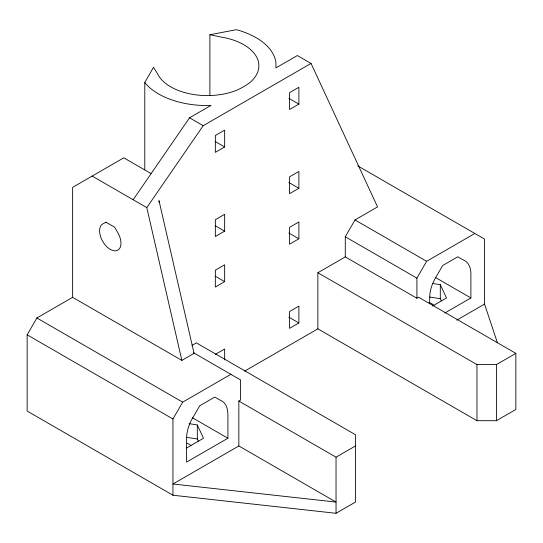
<?xml version="1.0" encoding="UTF-8"?>
<svg xmlns="http://www.w3.org/2000/svg" width="543" height="543" viewBox="0 0 543 543"><rect width="100%" height="100%" fill="white"/><g stroke="black" fill="none" stroke-linecap="round" stroke-linejoin="round"><path stroke-width="0.81" d="M144.784 169.837L144.784 82.59L153.493 67.291L157.395 73.481A51.612 29.797 0 0 0 236.857 90.186A78.484 45.313 0 0 0 249.536 82.862A51.612 29.797 0 0 0 220.614 36.985L209.883 34.732L209.883 95.717M192.039 345.375L196.369 342.871L355.475 434.733L355.475 502.071L336.036 513.298L172.946 495.23L27.15 411.051L27.15 334.814L36.87 317.981L72.64 297.333L181.857 360.389L194.055 353.344L158.997 200.591L158.997 202.281M172.946 495.23L172.946 418.986L182.665 402.153L230.863 374.324M244.676 371.1L317.865 328.848L476.971 420.703L496.411 420.703L515.85 409.483L515.85 353.364L418.653 297.252L416.915 298.256L345.28 256.9L345.28 236.775L355 219.942L377.561 206.917L311.037 63.429L297.381 55.542L275.925 67.929L275.925 62.302A68.934 39.795 0 0 0 236.388 29.702L209.883 34.732M416.915 298.256L416.915 278.131L426.635 261.298L474.833 233.47M133.144 199.749L189.534 117.804L210.996 105.417L201.243 105.417A68.934 39.795 0 0 1 144.784 82.59M181.857 360.389L146.8 207.63L203.191 125.691L311.037 63.429M224.653 146.97L215.34 152.345L215.34 135.512L224.653 130.137L224.653 146.97L215.306 141.574M298.888 104.113L289.575 109.489L289.575 92.649L298.888 87.28L298.888 104.113L288.822 98.303M224.653 231.148L215.34 236.517L215.34 219.684L224.653 214.309L224.653 231.148L215.306 225.752M298.888 188.285L289.575 193.661L289.575 176.828L298.888 171.452L298.888 188.285L288.822 182.475M224.653 281.647L215.34 287.023L215.34 270.19L224.653 264.814L224.653 281.647L215.306 276.258M298.888 238.791L289.575 244.167L289.575 227.334L298.888 221.958L298.888 238.791L288.822 232.981M317.865 328.848L317.865 272.729L345.28 256.9M215.34 354.362L224.653 348.993L224.653 359.934M298.888 322.963L289.575 328.339L289.575 311.506L298.888 306.13L298.888 322.963L288.822 317.153M238.845 445.959L172.946 484.003L336.036 502.071L238.845 445.959L238.845 401.067L240.583 400.062L240.583 379.937L193.586 352.801M186.622 447.995L203.489 438.255L197.313 424.959L189.086 423.683M432.547 306.008L446.475 297.964L440.305 284.668L432.9 283.521M227.911 438.242L186.602 462.093L186.602 438.242A29.207 16.867 -60 0 1 193.98 415.714L199.715 405.777L214.797 397.069L220.533 400.381A29.207 16.867 -60 0 1 226.662 406.951L227.592 410.433L227.911 414.39L227.911 438.242L192.31 417.689M444.805 313.012L470.896 297.951L470.896 274.106A29.207 16.867 -60 0 0 463.518 260.09L457.783 256.785L442.701 265.493L436.966 275.423A29.207 16.867 -60 0 0 430.837 289.08L429.9 293.627L429.588 303.707M456.731 320.16L484.553 304.1L484.553 239.083L357.81 165.907M238.845 401.067L336.036 457.179L355.475 445.959M317.865 272.729L476.971 364.591L496.411 364.591L515.85 353.364M429.608 297.041L440.305 298.698L441.33 300.91M186.622 437.332L197.313 438.988L198.344 441.201M189.534 117.804L203.191 125.691M355 219.942L426.635 261.298M435.303 277.405L470.896 297.951M345.28 236.775L416.915 278.131M150.873 173.455L123.79 157.816L72.64 187.349L72.64 297.333M92.154 176.081L146.8 207.63M36.87 317.981L182.665 402.153M27.15 334.814L172.946 418.986M484.553 304.1L497.395 342.728M496.411 364.591L496.411 420.703M476.971 364.591L476.971 420.703M440.305 284.668L440.305 298.698M336.036 457.179L336.036 513.298M197.313 424.959L197.313 438.988M187.152 443.197A11.681 6.747 0 0 1 191.041 445.871M428.984 302.499A11.681 6.747 0 0 1 434.033 305.58M105.899 222.175L102.077 224.381A15.123 8.729 60 0 0 103.394 242.538A15.123 8.729 60 0 0 118.462 249.712A15.123 8.729 60 0 0 117.139 231.556L114.641 227.225L105.899 222.175"/></g></svg>
